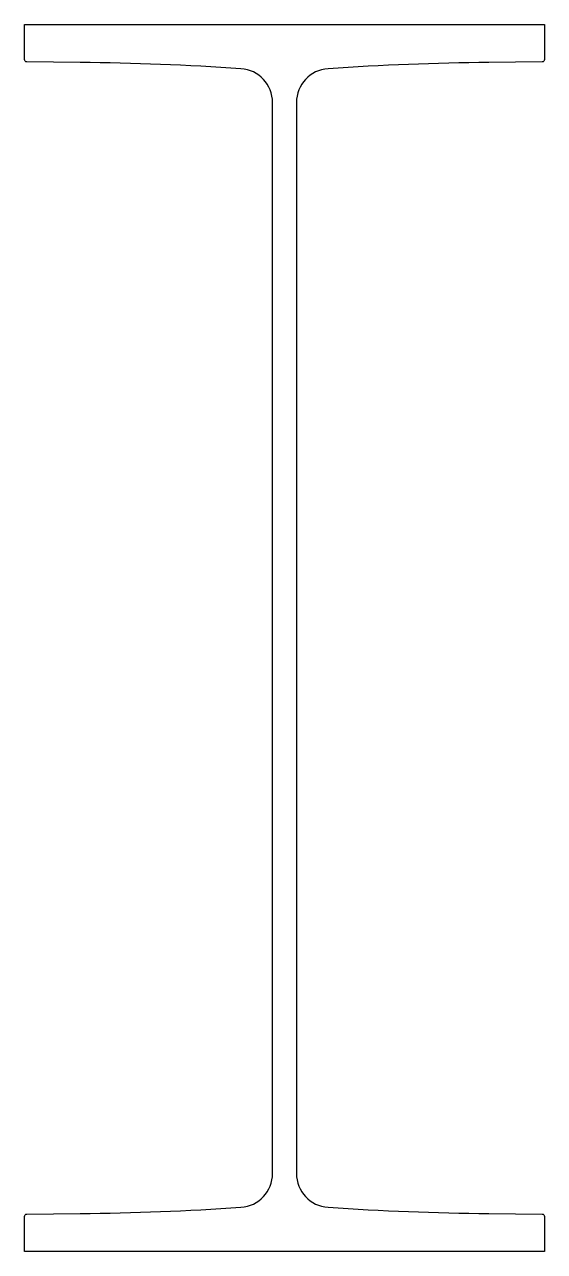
# Model space of a CAD drawing. Header units: millimetres. Extents: x -230 to 230, y -542 to 542.
import ezdxf

# ---------------------------------------------------------------- set-up
doc = ezdxf.new("R2010")
doc.units = ezdxf.units.MM
doc.layers.get('0').update_dxf_attribs({"lineweight": 25})

msp = doc.modelspace()

# ---------------------------------------------------------------- linework, layer by layer
msp.add_lwpolyline([(-180.5, 508.2), (-227.5, 508.7, -0.411288), (-229.5, 510.7), (-229.5, 541.7), (-226.5, 541.7), (226.5, 541.7), (229.5, 541.7), (229.5, 510.7, -0.411288), (227.5, 508.7), (180.5, 508.2, 0.014216), (38.5, 502.7, 0.394764), (10.5, 472.8), (10.5, -472.8, 0.394764), (38.5, -502.7, 0.014216), (180.5, -508.2), (227.5, -508.7, -0.411288), (229.5, -510.7), (229.5, -541.7), (226.5, -541.7), (0, -541.7), (-226.5, -541.7), (-229.5, -541.7), (-229.5, -510.7, -0.411288), (-227.5, -508.7), (-180.5, -508.2, 0.014216), (-38.5, -502.7, 0.394764), (-10.5, -472.8), (-10.5, 472.8, 0.394764), (-38.5, 502.7, 0.014216)], format="xyb", close=True)

doc.saveas('drawing.dxf')
